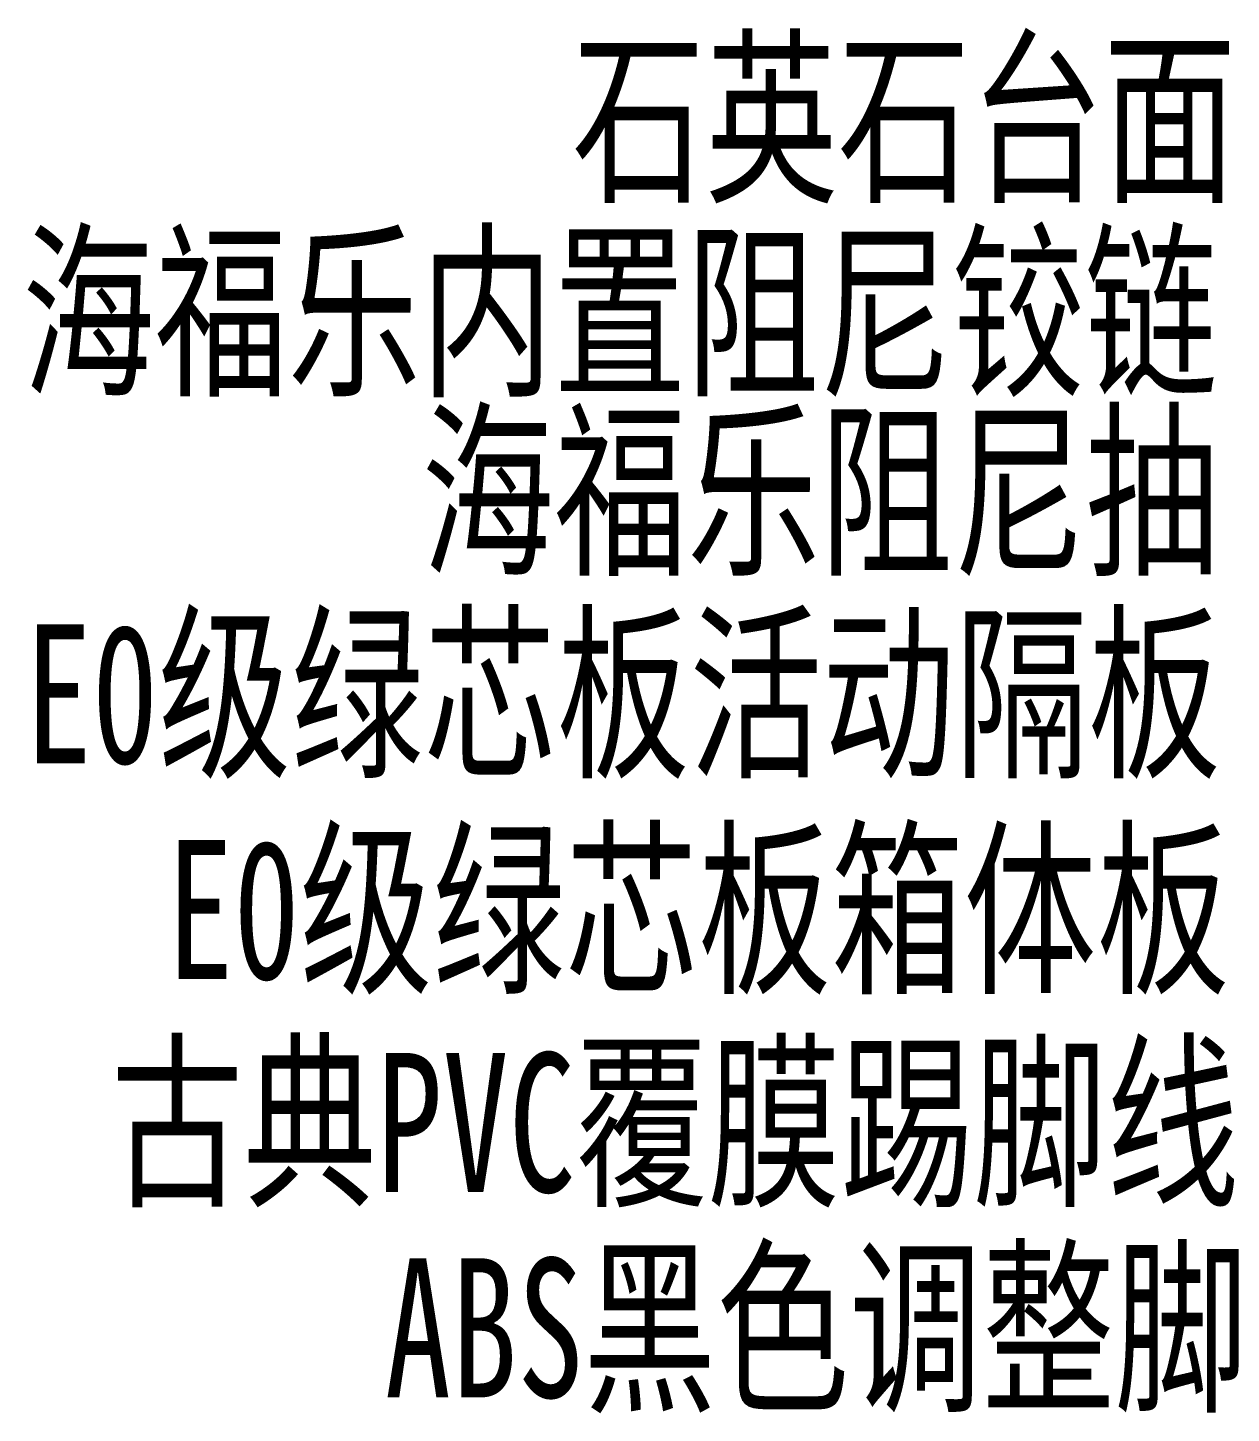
# Model space of a CAD drawing. Header units: millimetres. Extents: x 3104083 to 3173399, y -3165492 to -3044687.
# Drawn here: x 3118269 to 3119134, y -3100959 to -3099963 of the extents above; entities that cross this region are included whole.
import ezdxf

# ---------------------------------------------------------------- set-up
doc = ezdxf.new("R2010")
doc.units = ezdxf.units.MM
doc.header["$LTSCALE"] = 500
doc.header["$MEASUREMENT"] = 0
doc.layers.add('D-节点尺寸', color=5, linetype='CONTINUOUS')
doc.styles.add('DIM', font='SimSun.ttf', dxfattribs={"width": 0.7})

msp = doc.modelspace()

# ---------------------------------------------------------------- texts
at = {"layer": 'D-节点尺寸', "color": 35, "ltscale": 100, "char_height": 100, "attachment_point": 5, "style": 'DIM'}
for s, width, insert in [('\\pi291.04;石英石台面', 1190.416, (3118753.205, -3100033.238)), ('\\pi194.14;海福乐内置阻尼铰链', 1327.72661, (3118597.164, -3100172.539)), ('海福乐阻尼抽', 929.62453, (3118838.102, -3100301.266)), ('E0级绿芯板活动隔板', 1297.5457, (3118696.668, -3100446.869)), ('E0级绿芯板箱体板', 2766.54362, (3118750.666, -3100601.969)), ('\\pi84.504;古典PVC覆膜踢脚线', 1178.67082, (3118691.588, -3100755.01)), ('\\pi574.08;ABS黑色调整脚', 1413.0758, (3118548.381, -3100902.793))]:
    msp.add_mtext_dynamic_manual_height_columns(s, width=width, gutter_width=400, heights=[0], dxfattribs=dict(at, insert=insert))

doc.saveas('drawing.dxf')
